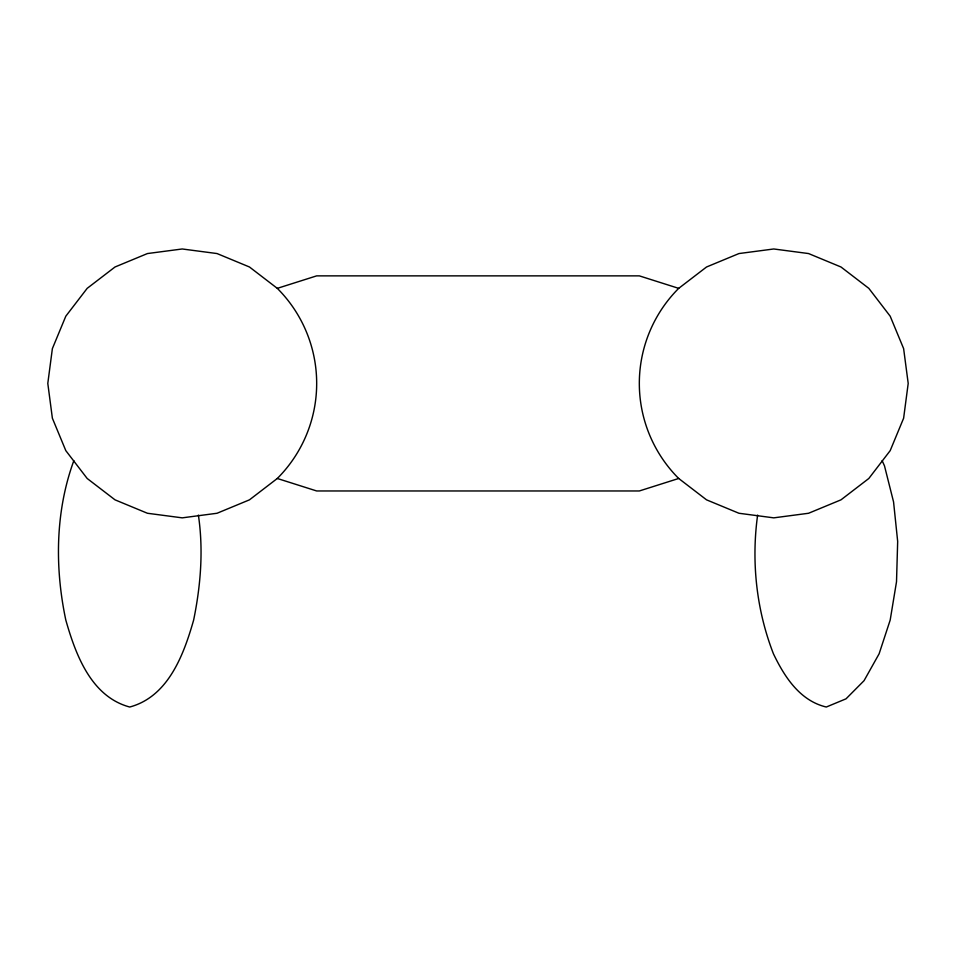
<?xml version="1.0" encoding="UTF-8"?>
<svg xmlns="http://www.w3.org/2000/svg" width="956" height="956" viewBox="0 0 956 956"><rect width="100%" height="100%" fill="white"/><g stroke="black" fill="none" stroke-linecap="round" stroke-linejoin="round"><path stroke-width="1.43" d="M757.618 515.093C751.201 561.698 756.375 609.916 773.44 653.808C784.446 676.776 799.837 700.76 826.283 707.022L846.036 698.824L864.057 680.672L879.114 653.808L890.191 620.062L896.513 581.738L897.672 541.443L893.561 501.924L884.491 465.883L882.149 460.637M73.851 460.637C55.281 511.4 54.683 567.505 65.809 620.062C75.667 654.681 91.155 696.673 129.717 707.022C168.292 696.673 183.767 654.681 193.638 620.062C200.7 585.598 203.58 550.035 198.382 515.093M277.3 478.478L249.456 499.845L217.036 513.264L182.238 517.853L147.439 513.264L115.019 499.845L87.175 478.478L65.809 450.635L52.377 418.214L47.8 383.416L52.377 348.617L65.809 316.197L87.175 288.354L115.019 266.987L147.439 253.555L182.238 248.978L217.036 253.555L249.456 266.987L277.3 288.354A134.438 134.438 0 0 1 277.3 478.478L316.675 490.966L639.325 490.966L678.7 478.478L706.544 499.845L738.964 513.264L773.763 517.853L808.561 513.264L840.981 499.845L868.825 478.478L890.191 450.635L903.623 418.214L908.2 383.416L903.623 348.617L890.191 316.197L868.825 288.354L840.981 266.987L808.561 253.555L773.763 248.978L738.964 253.555L706.544 266.987L678.7 288.354A134.438 134.438 0 0 0 678.7 478.478M277.3 288.354L316.675 275.866L639.325 275.866L678.7 288.354"/></g></svg>
